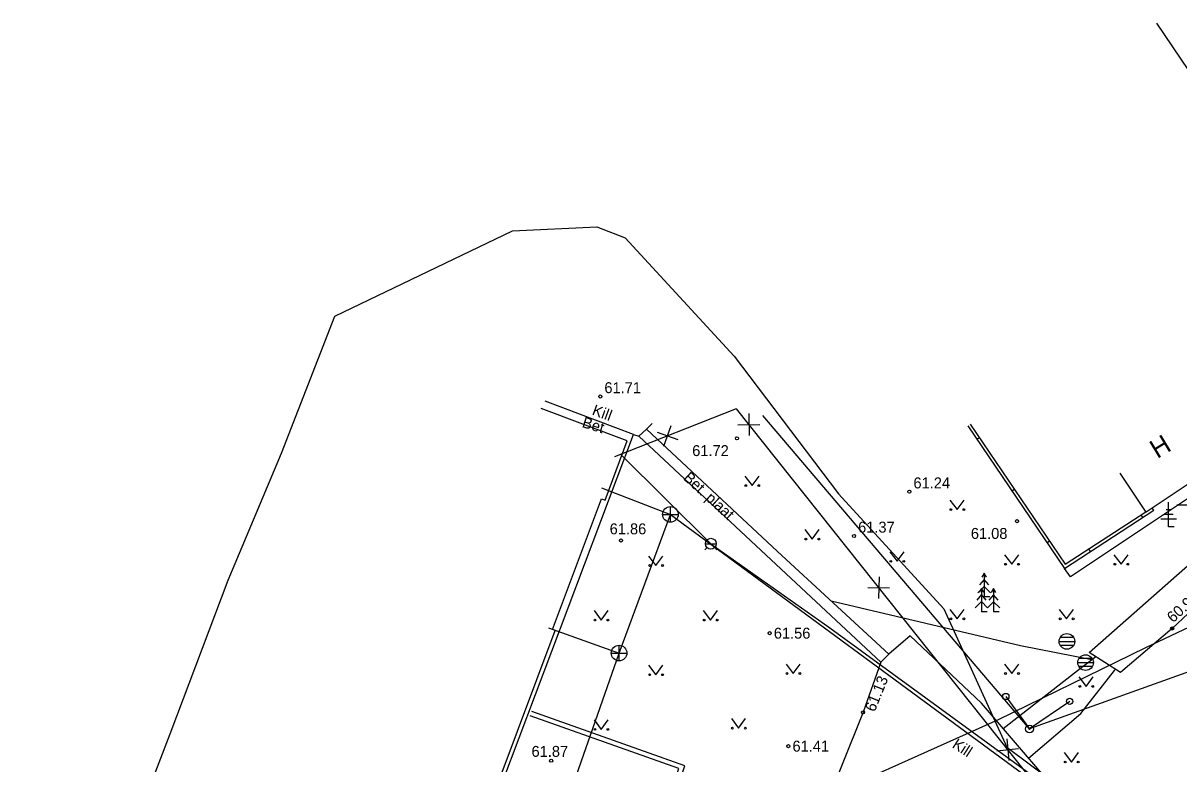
# Model space of a CAD drawing. Extents: x 635052 to 635544, y 6467971 to 6468784.
# Drawn here: x 635156.5 to 635230.6, y 6468456.6 to 6468504 of the extents above; entities that cross this region are included whole.
import ezdxf

# ---------------------------------------------------------------- set-up
doc = ezdxf.new("R2010")
doc.units = 0
for name, color, linetype in [('AED', 7, 'Continuous'), ('HALJASTUS', 7, 'Continuous'), ('HOONE', 7, 'Continuous'), ('HOONEDET', 7, 'Continuous'), ('KKAEV', 7, 'Continuous'), ('korgus-EH2000', 7, 'Continuous'), ('KTRASS', 7, 'Continuous'), ('MPKAABEL', 7, 'Continuous'), ('MPOHULIIN', 7, 'Continuous'), ('POST', 7, 'Continuous'), ('PUU', 7, 'Continuous'), ('SKKAEV', 7, 'Continuous'), ('TEE', 7, 'Continuous'), ('TTRASS', 7, 'Continuous'), ('VKAEV', 7, 'Continuous'), ('VTRASS', 7, 'Continuous')]:
    doc.layers.add(name, color=color, linetype=linetype)

msp = doc.modelspace()

# ---------------------------------------------------------------- linework, layer by layer
at = {"layer": 'AED'}
for p, q in [((635217.611, 6468477.368), (635217.777, 6468477.481)), ((635219.856, 6468474.057), (635220.021, 6468474.169)), ((635228.246, 6468472.369), (635228.137, 6468472.537)), ((635222.1, 6468470.746), (635222.265, 6468470.858)), ((635224.897, 6468470.183), (635224.787, 6468470.35))]:
    msp.add_line(p, q, dxfattribs=at)
for points in [[(635217.194, 6468478.341), (635223.278, 6468469.365), (635228.437, 6468472.732)], [(635217.028, 6468478.229), (635223.222, 6468469.09), (635228.94, 6468472.822), (635228.845, 6468472.965)]]:
    msp.add_lwpolyline(points, dxfattribs=at)
at = {"layer": 'HALJASTUS'}
for p, q in [((635202.75, 6468475.009), (635203.214, 6468474.402)), ((635203.214, 6468474.402), (635203.659, 6468475.009)), ((635215.889, 6468473.475), (635216.352, 6468472.868)), ((635216.352, 6468472.868), (635216.798, 6468473.475)), ((635206.6, 6468471.582), (635207.063, 6468470.975)), ((635207.063, 6468470.975), (635207.509, 6468471.582)), ((635212.038, 6468470.158), (635212.501, 6468469.552)), ((635212.501, 6468469.552), (635212.947, 6468470.158)), ((635196.59, 6468469.893), (635197.053, 6468469.286)), ((635197.053, 6468469.286), (635197.499, 6468469.893)), ((635219.389, 6468469.975), (635219.852, 6468469.368)), ((635219.852, 6468469.368), (635220.298, 6468469.975)), ((635226.389, 6468469.975), (635226.852, 6468469.368)), ((635226.852, 6468469.368), (635227.298, 6468469.975)), ((635215.889, 6468466.475), (635216.352, 6468465.868)), ((635216.352, 6468465.868), (635216.798, 6468466.475)), ((635222.889, 6468466.475), (635223.352, 6468465.868)), ((635223.352, 6468465.868), (635223.798, 6468466.475)), ((635193.09, 6468466.393), (635193.553, 6468465.786)), ((635193.553, 6468465.786), (635193.999, 6468466.393)), ((635200.09, 6468466.393), (635200.553, 6468465.786)), ((635200.553, 6468465.786), (635200.999, 6468466.393)), ((635196.59, 6468462.893), (635197.053, 6468462.286)), ((635197.053, 6468462.286), (635197.499, 6468462.893)), ((635205.389, 6468462.975), (635205.852, 6468462.368)), ((635205.852, 6468462.368), (635206.298, 6468462.975)), ((635219.389, 6468462.975), (635219.852, 6468462.368)), ((635219.852, 6468462.368), (635220.298, 6468462.975)), ((635224.146, 6468462.146), (635224.609, 6468461.539)), ((635224.609, 6468461.539), (635225.055, 6468462.146)), ((635193.09, 6468459.393), (635193.553, 6468458.786)), ((635193.553, 6468458.786), (635193.999, 6468459.393)), ((635201.889, 6468459.475), (635202.352, 6468458.868)), ((635202.352, 6468458.868), (635202.798, 6468459.475)), ((635223.209, 6468457.305), (635223.672, 6468456.699)), ((635223.672, 6468456.699), (635224.118, 6468457.305))]:
    msp.add_line(p, q, dxfattribs=at)
for centre in [(635202.813, 6468474.402), (635203.641, 6468474.402), (635215.951, 6468472.868), (635216.78, 6468472.868), (635206.662, 6468470.975), (635207.491, 6468470.975), (635212.1, 6468469.552), (635212.929, 6468469.552), (635219.451, 6468469.368), (635220.28, 6468469.368), (635226.451, 6468469.368), (635227.28, 6468469.368), (635196.652, 6468469.286), (635197.481, 6468469.286), (635193.152, 6468465.786), (635193.981, 6468465.786), (635200.152, 6468465.786), (635200.981, 6468465.786), (635215.951, 6468465.868), (635216.78, 6468465.868), (635222.951, 6468465.868), (635223.78, 6468465.868), (635196.652, 6468462.286), (635197.481, 6468462.286), (635205.451, 6468462.368), (635206.28, 6468462.368), (635219.451, 6468462.368), (635220.28, 6468462.368), (635224.208, 6468461.539), (635225.037, 6468461.539), (635193.152, 6468458.786), (635193.981, 6468458.786), (635201.951, 6468458.868), (635202.78, 6468458.868), (635223.271, 6468456.699), (635224.1, 6468456.699)]:
    msp.add_circle(centre, 0.055, dxfattribs=at)
at = {"layer": 'HOONE'}
for points in [[(635236.059, 6468481.213), (635241.877, 6468485.158), (635229.137, 6468504.023)], [(635236.059, 6468481.213), (635234.48, 6468480.154), (635232.229, 6468478.644), (635233.828, 6468476.279), (635228.454, 6468472.706), (635226.793, 6468475.204)], [(635164.266, 6468430.497), (635164.047, 6468429.847), (635175.701, 6468425.426), (635176.91, 6468428.61), (635176.727, 6468428.68), (635180.287, 6468438.195), (635180.476, 6468438.124), (635183.648, 6468446.602), (635183.458, 6468446.673), (635186.802, 6468455.611), (635187.022, 6468455.529), (635190.608, 6468465.113), (635190.428, 6468465.18), (635193.563, 6468473.56), (635193.795, 6468473.473), (635195.216, 6468477.272), (635189.699, 6468479.336)]]:
    msp.add_lwpolyline(points, dxfattribs=at)
at = {"layer": 'HOONEDET'}
for points in [[(635163.556, 6468430.109), (635163.341, 6468429.529), (635175.759, 6468424.882), (635179.866, 6468435.856), (635186.209, 6468452.686), (635195.627, 6468477.672), (635189.959, 6468479.809)], [(635233.405, 6468475.997), (635233.795, 6468475.346), (635223.606, 6468468.562)], [(635223.606, 6468468.562), (635223.222, 6468469.09)]]:
    msp.add_lwpolyline(points, dxfattribs=at)
at = {"layer": 'KKAEV'}
for p, q in [((635197.482, 6468472.556), (635198.482, 6468472.556)), ((635197.982, 6468472.056), (635197.982, 6468473.056)), ((635194.196, 6468463.678), (635195.196, 6468463.678)), ((635194.696, 6468463.178), (635194.696, 6468464.178))]:
    msp.add_line(p, q, dxfattribs=at)
for centre in [(635197.982, 6468472.556), (635194.696, 6468463.678)]:
    msp.add_circle(centre, 0.5, dxfattribs=at)
at = {"layer": 'korgus-EH2000'}
for centre in [(635193.495, 6468480.112), (635202.244, 6468477.431), (635213.291, 6468474.014), (635220.178, 6468472.123), (635194.823, 6468470.886), (635209.746, 6468471.179), (635204.348, 6468464.95), (635230.124, 6468465.251), (635210.32, 6468459.887), (635205.542, 6468457.715), (635190.345, 6468456.779)]:
    msp.add_circle(centre, 0.1, dxfattribs=at)
at = {"layer": 'KTRASS'}
for points in [[(635193.562, 6468474.268), (635197.982, 6468472.556)], [(635176.87, 6468430.067), (635182.779, 6468428.052), (635188.467, 6468445.838), (635194.696, 6468463.678), (635197.982, 6468472.556), (635221.029, 6468455.607), (635227.709, 6468440.206)], [(635190.176, 6468465.301), (635194.696, 6468463.678)]]:
    msp.add_lwpolyline(points, dxfattribs=at)
at = {"layer": 'MPKAABEL'}
for points in [[(635141.894, 6468418.293), (635144.3, 6468419.52), (635149.62, 6468426.34), (635154.13, 6468430.81), (635155.93, 6468432.12), (635159.2, 6468439.65), (635162.49, 6468449.5), (635165.95, 6468458.5), (635169.66, 6468468.34), (635173.08, 6468476.48), (635176.48, 6468485.25), (635183.56, 6468488.65), (635187.86, 6468490.72), (635193.28, 6468490.98), (635195.09, 6468490.27), (635202.06, 6468482.7)], [(635202.06, 6468482.7), (635208.754, 6468473.875), (635215.492, 6468466.508), (635219.539, 6468457.641), (635227.109, 6468451.992), (635228.285, 6468451.918), (635235.523, 6468457.031), (635244.167, 6468464.553)], [(635249.193, 6468472.502), (635246.504, 6468472.574), (635228.422, 6468464.02), (635218.977, 6468459.398), (635214.441, 6468457.373), (635209.3, 6468455.07), (635203.03, 6468452.1), (635198.94, 6468441.09), (635195.76, 6468430.74), (635192.46, 6468426.9), (635189.3, 6468419.51), (635195.68, 6468413.2), (635197.56, 6468410.15), (635197.69, 6468408.69)]]:
    msp.add_lwpolyline(points, dxfattribs=at)
at = {"layer": 'MPOHULIIN'}
for points in [[(635246.899, 6468480.499), (635245.244, 6468467.513), (635220.983, 6468458.815)], [(635220.983, 6468458.815), (635203.903, 6468478.888)]]:
    msp.add_lwpolyline(points, dxfattribs=at)
at = {"layer": 'POST'}
for p in [(635219.467, 6468460.894), (635223.562, 6468460.583)]:
    msp.add_line(p, (635220.983, 6468458.815), dxfattribs=at)
for centre, radius in [((635219.467, 6468460.894), 0.2), ((635223.562, 6468460.583), 0.2), ((635220.983, 6468458.815), 0.25), ((635220.983, 6468458.815), 0.0234)]:
    msp.add_circle(centre, radius, dxfattribs=at)
at = {"layer": 'PUU'}
for p, q in [((635229.891, 6468471.757), (635229.891, 6468473.332)), ((635231.423, 6468473.158), (635230.423, 6468473.158)), ((635230.191, 6468472.557), (635229.591, 6468472.557)), ((635230.041, 6468472.857), (635229.741, 6468472.857)), ((635230.391, 6468472.257), (635229.391, 6468472.257)), ((635230.251, 6468471.757), (635229.891, 6468471.757)), ((635218.085, 6468468.787), (635217.935, 6468468.537)), ((635218.235, 6468468.537), (635218.085, 6468468.787)), ((635218.085, 6468468.787), (635218.085, 6468467.287)), ((635218.085, 6468467.937), (635217.685, 6468467.537)), ((635218.085, 6468468.387), (635217.785, 6468468.037)), ((635218.385, 6468468.037), (635218.085, 6468468.387)), ((635218.485, 6468467.537), (635218.085, 6468467.937)), ((635217.902, 6468467.422), (635217.602, 6468467.072)), ((635217.902, 6468467.822), (635217.752, 6468467.572)), ((635218.052, 6468467.572), (635217.902, 6468467.822)), ((635217.902, 6468467.822), (635217.902, 6468466.322)), ((635218.202, 6468467.072), (635217.902, 6468467.422)), ((635218.445, 6468467.287), (635218.085, 6468467.287)), ((635218.684, 6468467.413), (635218.384, 6468467.063)), ((635218.684, 6468467.813), (635218.534, 6468467.563)), ((635218.834, 6468467.563), (635218.684, 6468467.813)), ((635218.684, 6468467.813), (635218.684, 6468466.313)), ((635218.984, 6468467.063), (635218.684, 6468467.413)), ((635217.902, 6468466.972), (635217.502, 6468466.572)), ((635218.302, 6468466.572), (635217.902, 6468466.972)), ((635218.684, 6468466.963), (635218.284, 6468466.563)), ((635219.084, 6468466.563), (635218.684, 6468466.963)), ((635218.262, 6468466.322), (635217.902, 6468466.322)), ((635219.044, 6468466.313), (635218.684, 6468466.313))]:
    msp.add_line(p, q, dxfattribs=at)
at = {"layer": 'SKKAEV'}
for p, q in [((635222.879, 6468464.421), (635223.879, 6468464.421)), ((635223.809, 6468464.671), (635222.949, 6468464.671)), ((635223.809, 6468464.171), (635222.949, 6468464.171)), ((635224.077, 6468463.07), (635225.077, 6468463.07)), ((635225.007, 6468463.32), (635224.147, 6468463.32)), ((635225.007, 6468462.82), (635224.147, 6468462.82))]:
    msp.add_line(p, q, dxfattribs=at)
for centre in [(635223.379, 6468464.421), (635224.577, 6468463.07)]:
    msp.add_circle(centre, 0.5, dxfattribs=at)
at = {"layer": 'TEE'}
for points in [[(635196.446, 6468478.008), (635196.814, 6468478.378)], [(635230.124, 6468465.251), (635232.2, 6468467.188), (635236.898, 6468471.266), (635240.307, 6468474.878), (635244.017, 6468478.834)], [(635195.627, 6468477.672), (635195.952, 6468477.569)], [(635195.952, 6468477.569), (635196.446, 6468478.008), (635204.849, 6468470.18)], [(635204.438, 6468469.654), (635195.952, 6468477.569)], [(635224.811, 6468463.72), (635231.29, 6468469.43), (635235.37, 6468472.85)], [(635204.849, 6468470.18), (635211.984, 6468463.611), (635211.454, 6468463.097), (635204.438, 6468469.654)], [(635208.272, 6468467.028), (635220.402, 6468464.163), (635224.984, 6468463.259)], [(635230.124, 6468465.251), (635226.819, 6468462.421), (635224.811, 6468463.72)], [(635217.909, 6468460.464), (635213.332, 6468464.781), (635211.984, 6468463.611)], [(635211.454, 6468463.097), (635210.32, 6468459.887)], [(635224.067, 6468462.558), (635225.232, 6468463.448)], [(635219.3, 6468458.841), (635224.067, 6468462.558)], [(635220.922, 6468456.948), (635224.266, 6468459.815), (635226.421, 6468462.563)], [(635226.421, 6468462.563), (635226.476, 6468462.643)], [(635210.32, 6468459.887), (635207.602, 6468453.073), (635205.004, 6468446.254), (635198.94, 6468430.189), (635196.779, 6468424.405), (635194.442, 6468418.226), (635193.946, 6468416.842), (635193.167, 6468415.149), (635192.239, 6468414.145), (635191.796, 6468413.768), (635190.84, 6468413.164), (635189.791, 6468412.529), (635187.023, 6468411.298), (635180.136, 6468409.856), (635176.947, 6468409.165)], [(635224.206, 6468453.117), (635217.909, 6468460.464)]]:
    msp.add_lwpolyline(points, dxfattribs=at)
at = {"layer": 'TTRASS'}
for points in [[(635207.176, 6468432.933), (635192.52, 6468437.773), (635198.912, 6468456.463), (635189.11, 6468459.933)], [(635207.082, 6468432.648), (635192.138, 6468437.583), (635198.533, 6468456.28), (635189.01, 6468459.651)]]:
    msp.add_lwpolyline(points, dxfattribs=at)
at = {"layer": 'VKAEV'}
for p, q in [((635200.328, 6468470.431), (635200.188, 6468470.291)), ((635200.225, 6468470.678), (635200.925, 6468470.678)), ((635200.822, 6468470.431), (635200.962, 6468470.291))]:
    msp.add_line(p, q, dxfattribs=at)
msp.add_circle((635200.575, 6468470.678), 0.35, dxfattribs=at)
at = {"layer": 'VTRASS'}
for p, q in [((635202.206, 6468479.321), (635227.018, 6468448.16)), ((635203.003, 6468479.011), (635203.018, 6468477.611)), ((635202.311, 6468478.303), (635203.711, 6468478.318)), ((635197.142, 6468477.827), (635198.459, 6468477.351)), ((635197.563, 6468476.931), (635198.038, 6468478.247)), ((635211.345, 6468468.565), (635211.31, 6468467.166)), ((635210.628, 6468467.883), (635212.027, 6468467.848)), ((635218.895, 6468457.418), (635220.289, 6468457.554)), ((635219.524, 6468458.183), (635219.66, 6468456.789))]:
    msp.add_line(p, q, dxfattribs=at)
for points in [[(635202.206, 6468479.321), (635194.393, 6468476.249)], [(635194.79, 6468476.406), (635200.575, 6468470.678), (635208.194, 6468465.285), (635221.283, 6468455.748), (635226.761, 6468443.639)]]:
    msp.add_lwpolyline(points, dxfattribs=at)

# ---------------------------------------------------------------- texts
at = {"layer": 'HOONE'}
msp.add_text('H', height=1.2, rotation=31.26666, dxfattribs=at).set_placement((635229.166, 6468476.099))
at = {"layer": 'HOONEDET'}
msp.add_text('Bet', height=0.7, rotation=342.77279, dxfattribs=at).set_placement((635192.277, 6468478.161))
at = {"layer": 'korgus-EH2000'}
for s, p in [(' 61.71 ', (635193.495, 6468480.322)), (' 61.72 ', (635199.12, 6468476.293)), (' 61.24 ', (635213.291, 6468474.224)), (' 61.86 ', (635193.834, 6468471.282)), (' 61.37 ', (635209.746, 6468471.389)), (' 61.08 ', (635216.968, 6468470.988)), (' 61.56 ', (635204.348, 6468464.6)), (' 61.87 ', (635188.829, 6468457.029)), (' 61.41 ', (635205.542, 6468457.365))]:
    msp.add_text(s, height=0.7, dxfattribs=at).set_placement(p)
for s, rotation, p in [(' 60.92 ', 42.22651, (635229.983, 6468465.407)), (' 61.13 ', 67.86862, (635210.968, 6468459.623))]:
    msp.add_text(s, height=0.7, rotation=rotation, dxfattribs=at).set_placement(p)
at = {"layer": 'TEE'}
for s, rotation, p in [('Kill', 339.87105, (635192.916, 6468478.958)), ('Bet. plaat', 317.41709, (635198.766, 6468474.833)), ('Kill', 326.8693, (635215.979, 6468457.662))]:
    msp.add_text(s, height=0.7, rotation=rotation, dxfattribs=at).set_placement(p)

doc.saveas('drawing.dxf')
